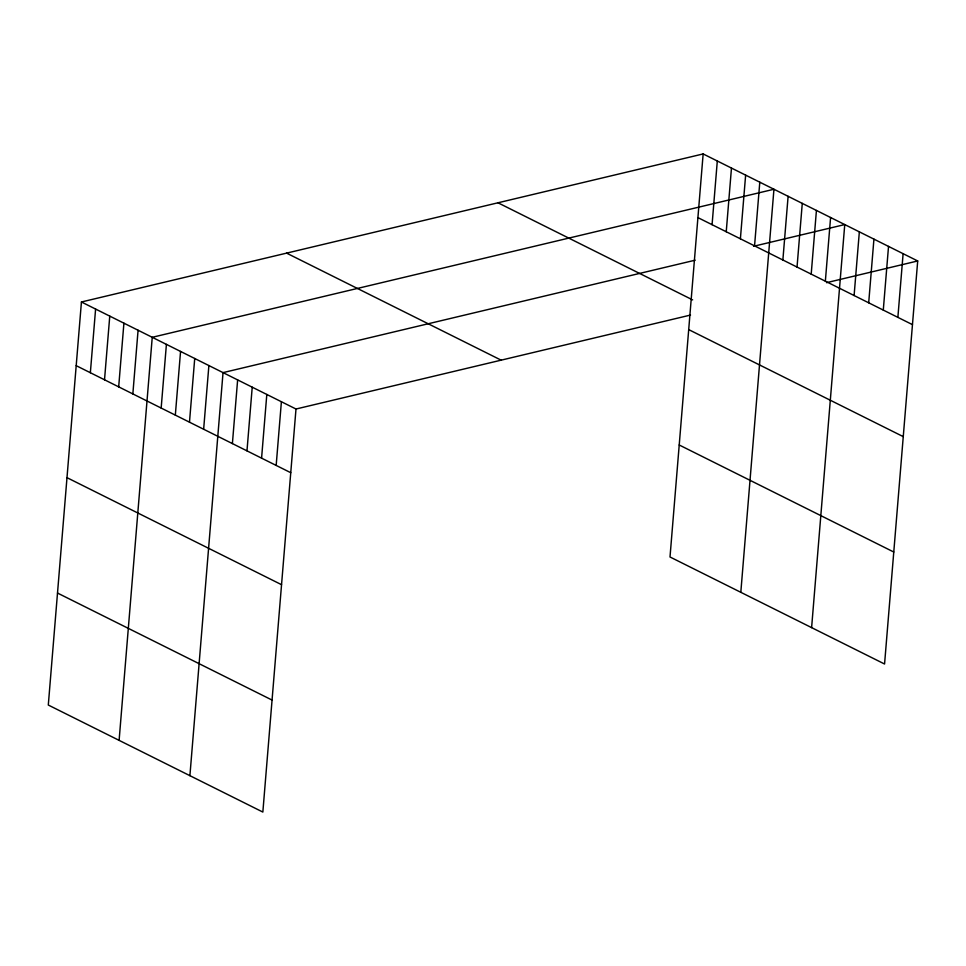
<?xml version="1.0" encoding="UTF-8"?>
<svg xmlns="http://www.w3.org/2000/svg" width="966" height="966" viewBox="0 0 966 966"><rect width="100%" height="100%" fill="white"/><g stroke="black" fill="none" stroke-linecap="round" stroke-linejoin="round"><path stroke-width="1.45" d="M81.434 301.984L48.3 705.035L262.849 812.068L295.994 409.016L81.434 301.984L703.151 153.932L917.7 260.965L884.566 664.016L670.006 556.984L703.151 153.932M90.357 372.731L95.598 309.048M104.521 379.795L109.762 316.111M118.685 386.859L123.914 323.175M132.849 393.923L138.078 330.239M119.108 740.354L152.242 337.303L773.947 189.251L740.813 592.303M161.165 408.05L166.406 344.367M175.329 415.114L180.557 351.431M189.481 422.178L194.721 358.495M203.645 429.242L208.885 365.559M189.904 775.674L223.037 372.622L695.158 260.192M232.395 443.587L237.636 379.904M246.982 450.856L252.223 387.185M261.581 458.138L266.809 394.454M276.167 465.419L281.396 401.735M712.075 224.68L717.303 160.996M726.239 231.743L731.467 168.06M740.391 238.807L745.631 175.124M754.555 245.871L759.795 182.188M782.871 259.999L788.111 196.315M797.035 267.063L802.275 203.379M811.198 274.127L816.427 210.443M825.35 281.191L830.591 217.507M811.609 627.622L844.755 224.571L753.565 246.282M854.101 295.524L859.342 231.852M868.7 302.805L873.928 239.121M883.286 310.086L888.527 246.402M897.873 317.367L903.113 253.684M295.994 409.016L690.521 315.061M826.522 282.676L917.7 260.965M697.911 217.616L912.459 324.636M497.985 202.788L692.646 299.895M688.71 329.611L903.258 436.632M679.219 444.988L893.767 552.021M286.6 253.128L501.149 360.161M76.205 365.667L290.754 472.7M66.992 477.663L281.541 584.684M57.513 593.052L272.062 700.072"/></g></svg>
